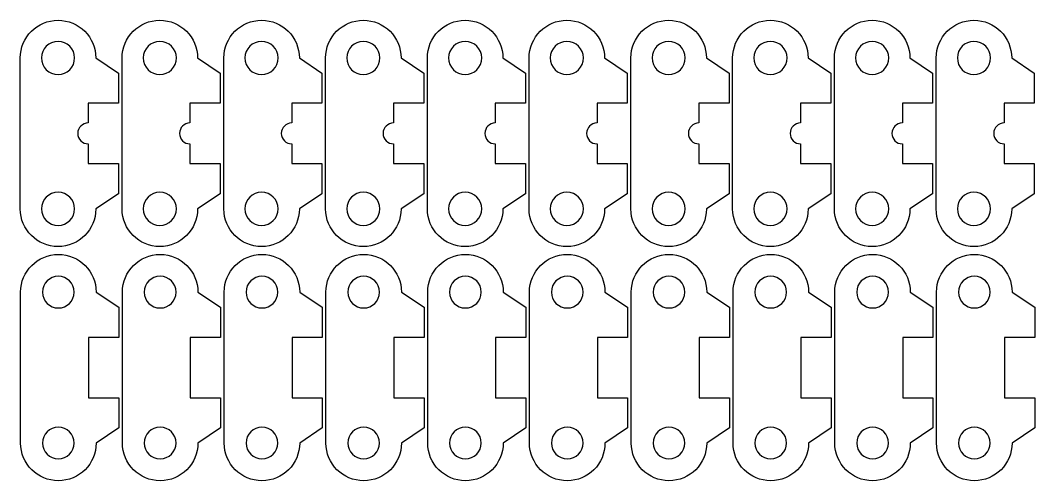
# Model space of a CAD drawing. Header units: inches. Extents: x 1117 to 1992, y -2324 to -585.
# Drawn here: x 1735.8 to 1803, y -2323.5 to -2293 of the extents above; entities that cross this region are included whole.
import ezdxf

# ---------------------------------------------------------------- set-up
doc = ezdxf.new("R2010")
doc.units = ezdxf.units.IN
doc.header["$MEASUREMENT"] = 0
doc.layers.add('Layer 1', color=7, linetype='Continuous')

msp = doc.modelspace()

# ---------------------------------------------------------------- linework, layer by layer
at = {"layer": 'Layer 1', "color": 18, "lineweight": 30, "true_color": 0x010101}
for points, knots in [([(1742.282, -2296.502), (1742.282, -2296.502), (1740.782, -2295.502), (1740.782, -2295.502), (1740.782, -2294.121), (1739.662, -2293.002), (1738.282, -2293.002), (1736.902, -2293.002), (1735.782, -2294.121), (1735.782, -2295.502), (1735.782, -2295.502), (1735.782, -2305.502), (1735.782, -2305.502), (1735.782, -2306.883), (1736.902, -2308.002), (1738.282, -2308.002), (1739.663, -2308.002), (1740.782, -2306.883), (1740.782, -2305.502), (1740.782, -2305.502), (1742.282, -2304.502), (1742.282, -2304.502), (1742.282, -2304.502), (1742.282, -2302.502), (1742.282, -2302.502), (1742.282, -2302.502), (1740.28, -2302.502), (1740.28, -2302.502), (1740.28, -2302.502), (1740.28, -2301.193), (1740.28, -2301.193), (1739.898, -2301.193), (1739.589, -2300.883), (1739.589, -2300.502), (1739.589, -2300.12), (1739.898, -2299.811), (1740.28, -2299.811), (1740.28, -2299.811), (1740.28, -2298.502), (1740.28, -2298.502), (1740.28, -2298.502), (1742.282, -2298.502), (1742.282, -2298.502), (1742.282, -2298.502), (1742.282, -2296.502), (1742.282, -2296.502)], [0, 0, 0, 0, 1, 1, 1, 2, 2, 2, 3, 3, 3, 4, 4, 4, 5, 5, 5, 6, 6, 6, 7, 7, 7, 8, 8, 8, 9, 9, 9, 10, 10, 10, 11, 11, 11, 12, 12, 12, 13, 13, 13, 14, 14, 14, 15, 15, 15, 15]), ([(1749.021, -2296.502), (1749.021, -2296.502), (1747.522, -2295.502), (1747.522, -2295.502), (1747.522, -2294.121), (1746.402, -2293.002), (1745.021, -2293.002), (1743.641, -2293.002), (1742.521, -2294.121), (1742.521, -2295.502), (1742.521, -2295.502), (1742.521, -2305.502), (1742.521, -2305.502), (1742.521, -2306.883), (1743.641, -2308.002), (1745.021, -2308.002), (1746.402, -2308.002), (1747.522, -2306.883), (1747.522, -2305.502), (1747.522, -2305.502), (1749.021, -2304.502), (1749.021, -2304.502), (1749.021, -2304.502), (1749.021, -2302.502), (1749.021, -2302.502), (1749.021, -2302.502), (1747.019, -2302.502), (1747.019, -2302.502), (1747.019, -2302.502), (1747.019, -2301.193), (1747.019, -2301.193), (1746.638, -2301.193), (1746.329, -2300.883), (1746.329, -2300.502), (1746.329, -2300.12), (1746.638, -2299.811), (1747.019, -2299.811), (1747.019, -2299.811), (1747.019, -2298.502), (1747.019, -2298.502), (1747.019, -2298.502), (1749.021, -2298.502), (1749.021, -2298.502), (1749.021, -2298.502), (1749.021, -2296.502), (1749.021, -2296.502)], [0, 0, 0, 0, 1, 1, 1, 2, 2, 2, 3, 3, 3, 4, 4, 4, 5, 5, 5, 6, 6, 6, 7, 7, 7, 8, 8, 8, 9, 9, 9, 10, 10, 10, 11, 11, 11, 12, 12, 12, 13, 13, 13, 14, 14, 14, 15, 15, 15, 15]), ([(1755.761, -2296.502), (1755.761, -2296.502), (1754.262, -2295.502), (1754.262, -2295.502), (1754.262, -2294.121), (1753.142, -2293.002), (1751.761, -2293.002), (1750.381, -2293.002), (1749.261, -2294.121), (1749.261, -2295.502), (1749.261, -2295.502), (1749.261, -2305.502), (1749.261, -2305.502), (1749.261, -2306.883), (1750.381, -2308.002), (1751.761, -2308.002), (1753.142, -2308.002), (1754.262, -2306.883), (1754.262, -2305.502), (1754.262, -2305.502), (1755.761, -2304.502), (1755.761, -2304.502), (1755.761, -2304.502), (1755.761, -2302.502), (1755.761, -2302.502), (1755.761, -2302.502), (1753.759, -2302.502), (1753.759, -2302.502), (1753.759, -2302.502), (1753.759, -2301.193), (1753.759, -2301.193), (1753.378, -2301.193), (1753.069, -2300.883), (1753.069, -2300.502), (1753.069, -2300.12), (1753.378, -2299.811), (1753.759, -2299.811), (1753.759, -2299.811), (1753.759, -2298.502), (1753.759, -2298.502), (1753.759, -2298.502), (1755.761, -2298.502), (1755.761, -2298.502), (1755.761, -2298.502), (1755.761, -2296.502), (1755.761, -2296.502)], [0, 0, 0, 0, 1, 1, 1, 2, 2, 2, 3, 3, 3, 4, 4, 4, 5, 5, 5, 6, 6, 6, 7, 7, 7, 8, 8, 8, 9, 9, 9, 10, 10, 10, 11, 11, 11, 12, 12, 12, 13, 13, 13, 14, 14, 14, 15, 15, 15, 15]), ([(1762.501, -2296.502), (1762.501, -2296.502), (1761.001, -2295.502), (1761.001, -2295.502), (1761.001, -2294.121), (1759.881, -2293.002), (1758.5, -2293.002), (1757.12, -2293.002), (1756, -2294.121), (1756, -2295.502), (1756, -2295.502), (1756, -2305.502), (1756, -2305.502), (1756, -2306.883), (1757.12, -2308.002), (1758.5, -2308.002), (1759.881, -2308.002), (1761.001, -2306.883), (1761.001, -2305.502), (1761.001, -2305.502), (1762.501, -2304.502), (1762.501, -2304.502), (1762.501, -2304.502), (1762.501, -2302.502), (1762.501, -2302.502), (1762.501, -2302.502), (1760.499, -2302.502), (1760.499, -2302.502), (1760.499, -2302.502), (1760.499, -2301.193), (1760.499, -2301.193), (1760.117, -2301.193), (1759.808, -2300.883), (1759.808, -2300.502), (1759.808, -2300.12), (1760.117, -2299.811), (1760.499, -2299.811), (1760.499, -2299.811), (1760.499, -2298.502), (1760.499, -2298.502), (1760.499, -2298.502), (1762.501, -2298.502), (1762.501, -2298.502), (1762.501, -2298.502), (1762.501, -2296.502), (1762.501, -2296.502)], [0, 0, 0, 0, 1, 1, 1, 2, 2, 2, 3, 3, 3, 4, 4, 4, 5, 5, 5, 6, 6, 6, 7, 7, 7, 8, 8, 8, 9, 9, 9, 10, 10, 10, 11, 11, 11, 12, 12, 12, 13, 13, 13, 14, 14, 14, 15, 15, 15, 15]), ([(1769.24, -2296.502), (1769.24, -2296.502), (1767.741, -2295.502), (1767.741, -2295.502), (1767.741, -2294.121), (1766.621, -2293.002), (1765.24, -2293.002), (1763.86, -2293.002), (1762.74, -2294.121), (1762.74, -2295.502), (1762.74, -2295.502), (1762.74, -2305.502), (1762.74, -2305.502), (1762.74, -2306.883), (1763.86, -2308.002), (1765.24, -2308.002), (1766.621, -2308.002), (1767.741, -2306.883), (1767.741, -2305.502), (1767.741, -2305.502), (1769.24, -2304.502), (1769.24, -2304.502), (1769.24, -2304.502), (1769.24, -2302.502), (1769.24, -2302.502), (1769.24, -2302.502), (1767.239, -2302.502), (1767.239, -2302.502), (1767.239, -2302.502), (1767.239, -2301.193), (1767.239, -2301.193), (1766.857, -2301.193), (1766.548, -2300.883), (1766.548, -2300.502), (1766.548, -2300.12), (1766.857, -2299.811), (1767.239, -2299.811), (1767.239, -2299.811), (1767.239, -2298.502), (1767.239, -2298.502), (1767.239, -2298.502), (1769.24, -2298.502), (1769.24, -2298.502), (1769.24, -2298.502), (1769.24, -2296.502), (1769.24, -2296.502)], [0, 0, 0, 0, 1, 1, 1, 2, 2, 2, 3, 3, 3, 4, 4, 4, 5, 5, 5, 6, 6, 6, 7, 7, 7, 8, 8, 8, 9, 9, 9, 10, 10, 10, 11, 11, 11, 12, 12, 12, 13, 13, 13, 14, 14, 14, 15, 15, 15, 15]), ([(1775.98, -2296.502), (1775.98, -2296.502), (1774.48, -2295.502), (1774.48, -2295.502), (1774.48, -2294.121), (1773.36, -2293.002), (1771.98, -2293.002), (1770.6, -2293.002), (1769.48, -2294.121), (1769.48, -2295.502), (1769.48, -2295.502), (1769.48, -2305.502), (1769.48, -2305.502), (1769.48, -2306.883), (1770.6, -2308.002), (1771.98, -2308.002), (1773.36, -2308.002), (1774.48, -2306.883), (1774.48, -2305.502), (1774.48, -2305.502), (1775.98, -2304.502), (1775.98, -2304.502), (1775.98, -2304.502), (1775.98, -2302.502), (1775.98, -2302.502), (1775.98, -2302.502), (1773.978, -2302.502), (1773.978, -2302.502), (1773.978, -2302.502), (1773.978, -2301.193), (1773.978, -2301.193), (1773.596, -2301.193), (1773.287, -2300.883), (1773.287, -2300.502), (1773.287, -2300.12), (1773.596, -2299.811), (1773.978, -2299.811), (1773.978, -2299.811), (1773.978, -2298.502), (1773.978, -2298.502), (1773.978, -2298.502), (1775.98, -2298.502), (1775.98, -2298.502), (1775.98, -2298.502), (1775.98, -2296.502), (1775.98, -2296.502)], [0, 0, 0, 0, 1, 1, 1, 2, 2, 2, 3, 3, 3, 4, 4, 4, 5, 5, 5, 6, 6, 6, 7, 7, 7, 8, 8, 8, 9, 9, 9, 10, 10, 10, 11, 11, 11, 12, 12, 12, 13, 13, 13, 14, 14, 14, 15, 15, 15, 15]), ([(1782.72, -2296.502), (1782.72, -2296.502), (1781.22, -2295.502), (1781.22, -2295.502), (1781.22, -2294.121), (1780.1, -2293.002), (1778.72, -2293.002), (1777.34, -2293.002), (1776.22, -2294.121), (1776.22, -2295.502), (1776.22, -2295.502), (1776.22, -2305.502), (1776.22, -2305.502), (1776.22, -2306.883), (1777.34, -2308.002), (1778.72, -2308.002), (1780.1, -2308.002), (1781.22, -2306.883), (1781.22, -2305.502), (1781.22, -2305.502), (1782.72, -2304.502), (1782.72, -2304.502), (1782.72, -2304.502), (1782.72, -2302.502), (1782.72, -2302.502), (1782.72, -2302.502), (1780.718, -2302.502), (1780.718, -2302.502), (1780.718, -2302.502), (1780.718, -2301.193), (1780.718, -2301.193), (1780.336, -2301.193), (1780.027, -2300.883), (1780.027, -2300.502), (1780.027, -2300.12), (1780.336, -2299.811), (1780.718, -2299.811), (1780.718, -2299.811), (1780.718, -2298.502), (1780.718, -2298.502), (1780.718, -2298.502), (1782.72, -2298.502), (1782.72, -2298.502), (1782.72, -2298.502), (1782.72, -2296.502), (1782.72, -2296.502)], [0, 0, 0, 0, 1, 1, 1, 2, 2, 2, 3, 3, 3, 4, 4, 4, 5, 5, 5, 6, 6, 6, 7, 7, 7, 8, 8, 8, 9, 9, 9, 10, 10, 10, 11, 11, 11, 12, 12, 12, 13, 13, 13, 14, 14, 14, 15, 15, 15, 15]), ([(1789.459, -2296.502), (1789.459, -2296.502), (1787.959, -2295.502), (1787.959, -2295.502), (1787.959, -2294.121), (1786.839, -2293.002), (1785.459, -2293.002), (1784.079, -2293.002), (1782.959, -2294.121), (1782.959, -2295.502), (1782.959, -2295.502), (1782.959, -2305.502), (1782.959, -2305.502), (1782.959, -2306.883), (1784.079, -2308.002), (1785.459, -2308.002), (1786.84, -2308.002), (1787.959, -2306.883), (1787.959, -2305.502), (1787.959, -2305.502), (1789.459, -2304.502), (1789.459, -2304.502), (1789.459, -2304.502), (1789.459, -2302.502), (1789.459, -2302.502), (1789.459, -2302.502), (1787.457, -2302.502), (1787.457, -2302.502), (1787.457, -2302.502), (1787.457, -2301.193), (1787.457, -2301.193), (1787.075, -2301.193), (1786.766, -2300.883), (1786.766, -2300.502), (1786.766, -2300.12), (1787.075, -2299.811), (1787.457, -2299.811), (1787.457, -2299.811), (1787.457, -2298.502), (1787.457, -2298.502), (1787.457, -2298.502), (1789.459, -2298.502), (1789.459, -2298.502), (1789.459, -2298.502), (1789.459, -2296.502), (1789.459, -2296.502)], [0, 0, 0, 0, 1, 1, 1, 2, 2, 2, 3, 3, 3, 4, 4, 4, 5, 5, 5, 6, 6, 6, 7, 7, 7, 8, 8, 8, 9, 9, 9, 10, 10, 10, 11, 11, 11, 12, 12, 12, 13, 13, 13, 14, 14, 14, 15, 15, 15, 15]), ([(1796.199, -2296.502), (1796.199, -2296.502), (1794.699, -2295.502), (1794.699, -2295.502), (1794.699, -2294.121), (1793.579, -2293.002), (1792.199, -2293.002), (1790.819, -2293.002), (1789.699, -2294.121), (1789.699, -2295.502), (1789.699, -2295.502), (1789.699, -2305.502), (1789.699, -2305.502), (1789.699, -2306.883), (1790.819, -2308.002), (1792.199, -2308.002), (1793.58, -2308.002), (1794.699, -2306.883), (1794.699, -2305.502), (1794.699, -2305.502), (1796.199, -2304.502), (1796.199, -2304.502), (1796.199, -2304.502), (1796.199, -2302.502), (1796.199, -2302.502), (1796.199, -2302.502), (1794.197, -2302.502), (1794.197, -2302.502), (1794.197, -2302.502), (1794.197, -2301.193), (1794.197, -2301.193), (1793.815, -2301.193), (1793.506, -2300.883), (1793.506, -2300.502), (1793.506, -2300.12), (1793.815, -2299.811), (1794.197, -2299.811), (1794.197, -2299.811), (1794.197, -2298.502), (1794.197, -2298.502), (1794.197, -2298.502), (1796.199, -2298.502), (1796.199, -2298.502), (1796.199, -2298.502), (1796.199, -2296.502), (1796.199, -2296.502)], [0, 0, 0, 0, 1, 1, 1, 2, 2, 2, 3, 3, 3, 4, 4, 4, 5, 5, 5, 6, 6, 6, 7, 7, 7, 8, 8, 8, 9, 9, 9, 10, 10, 10, 11, 11, 11, 12, 12, 12, 13, 13, 13, 14, 14, 14, 15, 15, 15, 15]), ([(1802.938, -2296.502), (1802.938, -2296.502), (1801.439, -2295.502), (1801.439, -2295.502), (1801.439, -2294.121), (1800.319, -2293.002), (1798.938, -2293.002), (1797.558, -2293.002), (1796.438, -2294.121), (1796.438, -2295.502), (1796.438, -2295.502), (1796.438, -2305.502), (1796.438, -2305.502), (1796.438, -2306.883), (1797.558, -2308.002), (1798.938, -2308.002), (1800.319, -2308.002), (1801.439, -2306.883), (1801.439, -2305.502), (1801.439, -2305.502), (1802.938, -2304.502), (1802.938, -2304.502), (1802.938, -2304.502), (1802.938, -2302.502), (1802.938, -2302.502), (1802.938, -2302.502), (1800.936, -2302.502), (1800.936, -2302.502), (1800.936, -2302.502), (1800.936, -2301.193), (1800.936, -2301.193), (1800.555, -2301.193), (1800.246, -2300.883), (1800.246, -2300.502), (1800.246, -2300.12), (1800.555, -2299.811), (1800.936, -2299.811), (1800.936, -2299.811), (1800.936, -2298.502), (1800.936, -2298.502), (1800.936, -2298.502), (1802.938, -2298.502), (1802.938, -2298.502), (1802.938, -2298.502), (1802.938, -2296.502), (1802.938, -2296.502)], [0, 0, 0, 0, 1, 1, 1, 2, 2, 2, 3, 3, 3, 4, 4, 4, 5, 5, 5, 6, 6, 6, 7, 7, 7, 8, 8, 8, 9, 9, 9, 10, 10, 10, 11, 11, 11, 12, 12, 12, 13, 13, 13, 14, 14, 14, 15, 15, 15, 15]), ([(1738.282, -2296.602), (1737.674, -2296.602), (1737.182, -2296.109), (1737.182, -2295.502), (1737.182, -2294.894), (1737.675, -2294.402), (1738.282, -2294.402), (1738.89, -2294.402), (1739.382, -2294.894), (1739.382, -2295.502), (1739.382, -2296.11), (1738.89, -2296.602), (1738.282, -2296.602)], [0, 0, 0, 0, 1, 1, 1, 2, 2, 2, 3, 3, 3, 4, 4, 4, 4]), ([(1745.021, -2296.602), (1744.414, -2296.602), (1743.922, -2296.109), (1743.922, -2295.502), (1743.922, -2294.894), (1744.414, -2294.402), (1745.021, -2294.402), (1745.63, -2294.402), (1746.122, -2294.894), (1746.122, -2295.502), (1746.122, -2296.11), (1745.629, -2296.602), (1745.021, -2296.602)], [0, 0, 0, 0, 1, 1, 1, 2, 2, 2, 3, 3, 3, 4, 4, 4, 4]), ([(1751.761, -2296.602), (1751.153, -2296.602), (1750.661, -2296.109), (1750.661, -2295.502), (1750.661, -2294.894), (1751.154, -2294.402), (1751.761, -2294.402), (1752.369, -2294.402), (1752.861, -2294.894), (1752.861, -2295.502), (1752.861, -2296.11), (1752.369, -2296.602), (1751.761, -2296.602)], [0, 0, 0, 0, 1, 1, 1, 2, 2, 2, 3, 3, 3, 4, 4, 4, 4]), ([(1758.501, -2296.602), (1757.893, -2296.602), (1757.401, -2296.109), (1757.401, -2295.502), (1757.401, -2294.894), (1757.894, -2294.402), (1758.501, -2294.402), (1759.109, -2294.402), (1759.601, -2294.894), (1759.601, -2295.502), (1759.601, -2296.11), (1759.108, -2296.602), (1758.501, -2296.602)], [0, 0, 0, 0, 1, 1, 1, 2, 2, 2, 3, 3, 3, 4, 4, 4, 4]), ([(1765.24, -2296.602), (1764.633, -2296.602), (1764.141, -2296.109), (1764.141, -2295.502), (1764.141, -2294.894), (1764.633, -2294.402), (1765.24, -2294.402), (1765.848, -2294.402), (1766.341, -2294.894), (1766.341, -2295.502), (1766.341, -2296.11), (1765.848, -2296.602), (1765.24, -2296.602)], [0, 0, 0, 0, 1, 1, 1, 2, 2, 2, 3, 3, 3, 4, 4, 4, 4]), ([(1771.98, -2296.602), (1771.373, -2296.602), (1770.881, -2296.109), (1770.881, -2295.502), (1770.881, -2294.894), (1771.373, -2294.402), (1771.98, -2294.402), (1772.588, -2294.402), (1773.08, -2294.894), (1773.08, -2295.502), (1773.08, -2296.11), (1772.588, -2296.602), (1771.98, -2296.602)], [0, 0, 0, 0, 1, 1, 1, 2, 2, 2, 3, 3, 3, 4, 4, 4, 4]), ([(1778.72, -2296.602), (1778.112, -2296.602), (1777.62, -2296.109), (1777.62, -2295.502), (1777.62, -2294.894), (1778.113, -2294.402), (1778.72, -2294.402), (1779.327, -2294.402), (1779.82, -2294.894), (1779.82, -2295.502), (1779.82, -2296.11), (1779.327, -2296.602), (1778.72, -2296.602)], [0, 0, 0, 0, 1, 1, 1, 2, 2, 2, 3, 3, 3, 4, 4, 4, 4]), ([(1785.459, -2296.602), (1784.852, -2296.602), (1784.359, -2296.109), (1784.359, -2295.502), (1784.359, -2294.894), (1784.852, -2294.402), (1785.459, -2294.402), (1786.067, -2294.402), (1786.559, -2294.894), (1786.559, -2295.502), (1786.56, -2296.11), (1786.067, -2296.602), (1785.459, -2296.602)], [0, 0, 0, 0, 1, 1, 1, 2, 2, 2, 3, 3, 3, 4, 4, 4, 4]), ([(1792.199, -2296.602), (1791.591, -2296.602), (1791.099, -2296.109), (1791.099, -2295.502), (1791.099, -2294.894), (1791.592, -2294.402), (1792.199, -2294.402), (1792.807, -2294.402), (1793.299, -2294.894), (1793.299, -2295.502), (1793.299, -2296.11), (1792.807, -2296.602), (1792.199, -2296.602)], [0, 0, 0, 0, 1, 1, 1, 2, 2, 2, 3, 3, 3, 4, 4, 4, 4]), ([(1798.938, -2296.602), (1798.331, -2296.602), (1797.839, -2296.109), (1797.839, -2295.502), (1797.839, -2294.894), (1798.331, -2294.402), (1798.938, -2294.402), (1799.546, -2294.402), (1800.039, -2294.894), (1800.039, -2295.502), (1800.039, -2296.11), (1799.546, -2296.602), (1798.938, -2296.602)], [0, 0, 0, 0, 1, 1, 1, 2, 2, 2, 3, 3, 3, 4, 4, 4, 4]), ([(1738.282, -2306.602), (1737.674, -2306.602), (1737.182, -2306.109), (1737.182, -2305.502), (1737.182, -2304.894), (1737.675, -2304.401), (1738.282, -2304.401), (1738.89, -2304.401), (1739.382, -2304.894), (1739.382, -2305.502), (1739.382, -2306.109), (1738.89, -2306.602), (1738.282, -2306.602)], [0, 0, 0, 0, 1, 1, 1, 2, 2, 2, 3, 3, 3, 4, 4, 4, 4]), ([(1745.021, -2306.602), (1744.414, -2306.602), (1743.922, -2306.109), (1743.922, -2305.502), (1743.922, -2304.894), (1744.414, -2304.401), (1745.021, -2304.401), (1745.63, -2304.401), (1746.122, -2304.894), (1746.122, -2305.502), (1746.122, -2306.109), (1745.629, -2306.602), (1745.021, -2306.602)], [0, 0, 0, 0, 1, 1, 1, 2, 2, 2, 3, 3, 3, 4, 4, 4, 4]), ([(1751.761, -2306.602), (1751.153, -2306.602), (1750.661, -2306.109), (1750.661, -2305.502), (1750.661, -2304.894), (1751.154, -2304.401), (1751.761, -2304.401), (1752.369, -2304.401), (1752.861, -2304.894), (1752.861, -2305.502), (1752.861, -2306.109), (1752.369, -2306.602), (1751.761, -2306.602)], [0, 0, 0, 0, 1, 1, 1, 2, 2, 2, 3, 3, 3, 4, 4, 4, 4]), ([(1758.501, -2306.602), (1757.893, -2306.602), (1757.401, -2306.109), (1757.401, -2305.502), (1757.401, -2304.894), (1757.894, -2304.401), (1758.501, -2304.401), (1759.109, -2304.401), (1759.601, -2304.894), (1759.601, -2305.502), (1759.601, -2306.109), (1759.108, -2306.602), (1758.501, -2306.602)], [0, 0, 0, 0, 1, 1, 1, 2, 2, 2, 3, 3, 3, 4, 4, 4, 4]), ([(1765.24, -2306.602), (1764.633, -2306.602), (1764.141, -2306.109), (1764.141, -2305.502), (1764.141, -2304.894), (1764.633, -2304.401), (1765.24, -2304.401), (1765.848, -2304.401), (1766.341, -2304.894), (1766.341, -2305.502), (1766.341, -2306.109), (1765.848, -2306.602), (1765.24, -2306.602)], [0, 0, 0, 0, 1, 1, 1, 2, 2, 2, 3, 3, 3, 4, 4, 4, 4]), ([(1771.98, -2306.602), (1771.373, -2306.602), (1770.881, -2306.109), (1770.881, -2305.502), (1770.881, -2304.894), (1771.373, -2304.401), (1771.98, -2304.401), (1772.588, -2304.401), (1773.08, -2304.894), (1773.08, -2305.502), (1773.08, -2306.109), (1772.588, -2306.602), (1771.98, -2306.602)], [0, 0, 0, 0, 1, 1, 1, 2, 2, 2, 3, 3, 3, 4, 4, 4, 4]), ([(1778.72, -2306.602), (1778.112, -2306.602), (1777.62, -2306.109), (1777.62, -2305.502), (1777.62, -2304.894), (1778.113, -2304.401), (1778.72, -2304.401), (1779.327, -2304.401), (1779.82, -2304.894), (1779.82, -2305.502), (1779.82, -2306.109), (1779.327, -2306.602), (1778.72, -2306.602)], [0, 0, 0, 0, 1, 1, 1, 2, 2, 2, 3, 3, 3, 4, 4, 4, 4]), ([(1785.459, -2306.602), (1784.852, -2306.602), (1784.359, -2306.109), (1784.359, -2305.502), (1784.359, -2304.894), (1784.852, -2304.401), (1785.459, -2304.401), (1786.067, -2304.401), (1786.559, -2304.894), (1786.559, -2305.502), (1786.56, -2306.109), (1786.067, -2306.602), (1785.459, -2306.602)], [0, 0, 0, 0, 1, 1, 1, 2, 2, 2, 3, 3, 3, 4, 4, 4, 4]), ([(1792.199, -2306.602), (1791.591, -2306.602), (1791.099, -2306.109), (1791.099, -2305.502), (1791.099, -2304.894), (1791.592, -2304.401), (1792.199, -2304.401), (1792.807, -2304.401), (1793.299, -2304.894), (1793.299, -2305.502), (1793.299, -2306.109), (1792.807, -2306.602), (1792.199, -2306.602)], [0, 0, 0, 0, 1, 1, 1, 2, 2, 2, 3, 3, 3, 4, 4, 4, 4]), ([(1798.938, -2306.602), (1798.331, -2306.602), (1797.839, -2306.109), (1797.839, -2305.502), (1797.839, -2304.894), (1798.331, -2304.401), (1798.938, -2304.401), (1799.546, -2304.401), (1800.039, -2304.894), (1800.039, -2305.502), (1800.039, -2306.109), (1799.546, -2306.602), (1798.938, -2306.602)], [0, 0, 0, 0, 1, 1, 1, 2, 2, 2, 3, 3, 3, 4, 4, 4, 4]), ([(1738.303, -2323.524), (1739.684, -2323.524), (1740.804, -2322.405), (1740.804, -2321.024), (1740.804, -2321.024), (1742.303, -2320.024), (1742.303, -2320.024), (1742.303, -2320.024), (1742.303, -2318.024), (1742.303, -2318.024), (1742.303, -2318.024), (1740.302, -2318.024), (1740.302, -2318.024), (1740.302, -2318.024), (1740.302, -2314.024), (1740.302, -2314.024), (1740.302, -2314.024), (1742.303, -2314.024), (1742.303, -2314.024), (1742.303, -2314.024), (1742.303, -2312.024), (1742.303, -2312.024), (1742.303, -2312.024), (1740.804, -2311.024), (1740.804, -2311.024), (1740.804, -2309.644), (1739.684, -2308.524), (1738.303, -2308.524), (1736.923, -2308.524), (1735.803, -2309.644), (1735.803, -2311.024), (1735.803, -2311.024), (1735.803, -2321.024), (1735.803, -2321.024), (1735.803, -2322.405), (1736.923, -2323.524), (1738.303, -2323.524)], [0, 0, 0, 0, 1, 1, 1, 2, 2, 2, 3, 3, 3, 4, 4, 4, 5, 5, 5, 6, 6, 6, 7, 7, 7, 8, 8, 8, 9, 9, 9, 10, 10, 10, 11, 11, 11, 12, 12, 12, 12]), ([(1745.044, -2323.524), (1746.424, -2323.524), (1747.544, -2322.405), (1747.544, -2321.024), (1747.544, -2321.024), (1749.044, -2320.024), (1749.044, -2320.024), (1749.044, -2320.024), (1749.044, -2318.024), (1749.044, -2318.024), (1749.044, -2318.024), (1747.042, -2318.024), (1747.042, -2318.024), (1747.042, -2318.024), (1747.042, -2314.024), (1747.042, -2314.024), (1747.042, -2314.024), (1749.044, -2314.024), (1749.044, -2314.024), (1749.044, -2314.024), (1749.044, -2312.024), (1749.044, -2312.024), (1749.044, -2312.024), (1747.544, -2311.024), (1747.544, -2311.024), (1747.544, -2309.644), (1746.424, -2308.524), (1745.044, -2308.524), (1743.663, -2308.524), (1742.543, -2309.644), (1742.543, -2311.024), (1742.543, -2311.024), (1742.543, -2321.024), (1742.543, -2321.024), (1742.543, -2322.405), (1743.663, -2323.524), (1745.044, -2323.524)], [0, 0, 0, 0, 1, 1, 1, 2, 2, 2, 3, 3, 3, 4, 4, 4, 5, 5, 5, 6, 6, 6, 7, 7, 7, 8, 8, 8, 9, 9, 9, 10, 10, 10, 11, 11, 11, 12, 12, 12, 12]), ([(1751.783, -2323.524), (1753.164, -2323.524), (1754.284, -2322.405), (1754.284, -2321.024), (1754.284, -2321.024), (1755.783, -2320.024), (1755.783, -2320.024), (1755.783, -2320.024), (1755.783, -2318.024), (1755.783, -2318.024), (1755.783, -2318.024), (1753.782, -2318.024), (1753.782, -2318.024), (1753.782, -2318.024), (1753.782, -2314.024), (1753.782, -2314.024), (1753.782, -2314.024), (1755.783, -2314.024), (1755.783, -2314.024), (1755.783, -2314.024), (1755.783, -2312.024), (1755.783, -2312.024), (1755.783, -2312.024), (1754.284, -2311.024), (1754.284, -2311.024), (1754.284, -2309.644), (1753.164, -2308.524), (1751.783, -2308.524), (1750.403, -2308.524), (1749.283, -2309.644), (1749.283, -2311.024), (1749.283, -2311.024), (1749.283, -2321.024), (1749.283, -2321.024), (1749.283, -2322.405), (1750.402, -2323.524), (1751.783, -2323.524)], [0, 0, 0, 0, 1, 1, 1, 2, 2, 2, 3, 3, 3, 4, 4, 4, 5, 5, 5, 6, 6, 6, 7, 7, 7, 8, 8, 8, 9, 9, 9, 10, 10, 10, 11, 11, 11, 12, 12, 12, 12]), ([(1758.523, -2323.524), (1759.904, -2323.524), (1761.024, -2322.405), (1761.024, -2321.024), (1761.024, -2321.024), (1762.523, -2320.024), (1762.523, -2320.024), (1762.523, -2320.024), (1762.523, -2318.024), (1762.523, -2318.024), (1762.523, -2318.024), (1760.522, -2318.024), (1760.522, -2318.024), (1760.522, -2318.024), (1760.522, -2314.024), (1760.522, -2314.024), (1760.522, -2314.024), (1762.523, -2314.024), (1762.523, -2314.024), (1762.523, -2314.024), (1762.523, -2312.024), (1762.523, -2312.024), (1762.523, -2312.024), (1761.024, -2311.024), (1761.024, -2311.024), (1761.024, -2309.644), (1759.904, -2308.524), (1758.523, -2308.524), (1757.143, -2308.524), (1756.023, -2309.644), (1756.023, -2311.024), (1756.023, -2311.024), (1756.023, -2321.024), (1756.023, -2321.024), (1756.023, -2322.405), (1757.143, -2323.524), (1758.523, -2323.524)], [0, 0, 0, 0, 1, 1, 1, 2, 2, 2, 3, 3, 3, 4, 4, 4, 5, 5, 5, 6, 6, 6, 7, 7, 7, 8, 8, 8, 9, 9, 9, 10, 10, 10, 11, 11, 11, 12, 12, 12, 12]), ([(1765.263, -2323.524), (1766.644, -2323.524), (1767.763, -2322.405), (1767.763, -2321.024), (1767.763, -2321.024), (1769.263, -2320.024), (1769.263, -2320.024), (1769.263, -2320.024), (1769.263, -2318.024), (1769.263, -2318.024), (1769.263, -2318.024), (1767.261, -2318.024), (1767.261, -2318.024), (1767.261, -2318.024), (1767.261, -2314.024), (1767.261, -2314.024), (1767.261, -2314.024), (1769.263, -2314.024), (1769.263, -2314.024), (1769.263, -2314.024), (1769.263, -2312.024), (1769.263, -2312.024), (1769.263, -2312.024), (1767.763, -2311.024), (1767.763, -2311.024), (1767.763, -2309.644), (1766.644, -2308.524), (1765.263, -2308.524), (1763.882, -2308.524), (1762.763, -2309.644), (1762.763, -2311.024), (1762.763, -2311.024), (1762.763, -2321.024), (1762.763, -2321.024), (1762.763, -2322.405), (1763.882, -2323.524), (1765.263, -2323.524)], [0, 0, 0, 0, 1, 1, 1, 2, 2, 2, 3, 3, 3, 4, 4, 4, 5, 5, 5, 6, 6, 6, 7, 7, 7, 8, 8, 8, 9, 9, 9, 10, 10, 10, 11, 11, 11, 12, 12, 12, 12]), ([(1772.003, -2323.524), (1773.384, -2323.524), (1774.504, -2322.405), (1774.504, -2321.024), (1774.504, -2321.024), (1776.003, -2320.024), (1776.003, -2320.024), (1776.003, -2320.024), (1776.003, -2318.024), (1776.003, -2318.024), (1776.003, -2318.024), (1774.002, -2318.024), (1774.002, -2318.024), (1774.002, -2318.024), (1774.002, -2314.024), (1774.002, -2314.024), (1774.002, -2314.024), (1776.003, -2314.024), (1776.003, -2314.024), (1776.003, -2314.024), (1776.003, -2312.024), (1776.003, -2312.024), (1776.003, -2312.024), (1774.504, -2311.024), (1774.504, -2311.024), (1774.504, -2309.644), (1773.384, -2308.524), (1772.003, -2308.524), (1770.623, -2308.524), (1769.503, -2309.644), (1769.503, -2311.024), (1769.503, -2311.024), (1769.503, -2321.024), (1769.503, -2321.024), (1769.503, -2322.405), (1770.623, -2323.524), (1772.003, -2323.524)], [0, 0, 0, 0, 1, 1, 1, 2, 2, 2, 3, 3, 3, 4, 4, 4, 5, 5, 5, 6, 6, 6, 7, 7, 7, 8, 8, 8, 9, 9, 9, 10, 10, 10, 11, 11, 11, 12, 12, 12, 12]), ([(1778.743, -2323.524), (1780.124, -2323.524), (1781.244, -2322.405), (1781.244, -2321.024), (1781.244, -2321.024), (1782.744, -2320.024), (1782.744, -2320.024), (1782.744, -2320.024), (1782.744, -2318.024), (1782.744, -2318.024), (1782.744, -2318.024), (1780.741, -2318.024), (1780.741, -2318.024), (1780.741, -2318.024), (1780.741, -2314.024), (1780.741, -2314.024), (1780.741, -2314.024), (1782.744, -2314.024), (1782.744, -2314.024), (1782.744, -2314.024), (1782.744, -2312.024), (1782.744, -2312.024), (1782.744, -2312.024), (1781.244, -2311.024), (1781.244, -2311.024), (1781.244, -2309.644), (1780.124, -2308.524), (1778.743, -2308.524), (1777.363, -2308.524), (1776.243, -2309.644), (1776.243, -2311.024), (1776.243, -2311.024), (1776.243, -2321.024), (1776.243, -2321.024), (1776.243, -2322.405), (1777.363, -2323.524), (1778.743, -2323.524)], [0, 0, 0, 0, 1, 1, 1, 2, 2, 2, 3, 3, 3, 4, 4, 4, 5, 5, 5, 6, 6, 6, 7, 7, 7, 8, 8, 8, 9, 9, 9, 10, 10, 10, 11, 11, 11, 12, 12, 12, 12]), ([(1785.483, -2323.524), (1786.864, -2323.524), (1787.984, -2322.405), (1787.984, -2321.024), (1787.984, -2321.024), (1789.483, -2320.024), (1789.483, -2320.024), (1789.483, -2320.024), (1789.483, -2318.024), (1789.483, -2318.024), (1789.483, -2318.024), (1787.482, -2318.024), (1787.482, -2318.024), (1787.482, -2318.024), (1787.482, -2314.024), (1787.482, -2314.024), (1787.482, -2314.024), (1789.483, -2314.024), (1789.483, -2314.024), (1789.483, -2314.024), (1789.483, -2312.024), (1789.483, -2312.024), (1789.483, -2312.024), (1787.984, -2311.024), (1787.984, -2311.024), (1787.984, -2309.644), (1786.864, -2308.524), (1785.483, -2308.524), (1784.103, -2308.524), (1782.983, -2309.644), (1782.983, -2311.024), (1782.983, -2311.024), (1782.983, -2321.024), (1782.983, -2321.024), (1782.983, -2322.405), (1784.103, -2323.524), (1785.483, -2323.524)], [0, 0, 0, 0, 1, 1, 1, 2, 2, 2, 3, 3, 3, 4, 4, 4, 5, 5, 5, 6, 6, 6, 7, 7, 7, 8, 8, 8, 9, 9, 9, 10, 10, 10, 11, 11, 11, 12, 12, 12, 12]), ([(1792.223, -2323.524), (1793.604, -2323.524), (1794.724, -2322.405), (1794.724, -2321.024), (1794.724, -2321.024), (1796.224, -2320.024), (1796.224, -2320.024), (1796.224, -2320.024), (1796.224, -2318.024), (1796.224, -2318.024), (1796.224, -2318.024), (1794.221, -2318.024), (1794.221, -2318.024), (1794.221, -2318.024), (1794.221, -2314.024), (1794.221, -2314.024), (1794.221, -2314.024), (1796.224, -2314.024), (1796.224, -2314.024), (1796.224, -2314.024), (1796.224, -2312.024), (1796.224, -2312.024), (1796.224, -2312.024), (1794.724, -2311.024), (1794.724, -2311.024), (1794.724, -2309.644), (1793.604, -2308.524), (1792.223, -2308.524), (1790.843, -2308.524), (1789.723, -2309.644), (1789.723, -2311.024), (1789.723, -2311.024), (1789.723, -2321.024), (1789.723, -2321.024), (1789.723, -2322.405), (1790.842, -2323.524), (1792.223, -2323.524)], [0, 0, 0, 0, 1, 1, 1, 2, 2, 2, 3, 3, 3, 4, 4, 4, 5, 5, 5, 6, 6, 6, 7, 7, 7, 8, 8, 8, 9, 9, 9, 10, 10, 10, 11, 11, 11, 12, 12, 12, 12]), ([(1798.963, -2323.524), (1800.344, -2323.524), (1801.464, -2322.405), (1801.464, -2321.024), (1801.464, -2321.024), (1802.963, -2320.024), (1802.963, -2320.024), (1802.963, -2320.024), (1802.963, -2318.024), (1802.963, -2318.024), (1802.963, -2318.024), (1800.962, -2318.024), (1800.962, -2318.024), (1800.962, -2318.024), (1800.962, -2314.024), (1800.962, -2314.024), (1800.962, -2314.024), (1802.963, -2314.024), (1802.963, -2314.024), (1802.963, -2314.024), (1802.963, -2312.024), (1802.963, -2312.024), (1802.963, -2312.024), (1801.464, -2311.024), (1801.464, -2311.024), (1801.464, -2309.644), (1800.344, -2308.524), (1798.963, -2308.524), (1797.583, -2308.524), (1796.463, -2309.644), (1796.463, -2311.024), (1796.463, -2311.024), (1796.463, -2321.024), (1796.463, -2321.024), (1796.463, -2322.405), (1797.583, -2323.524), (1798.963, -2323.524)], [0, 0, 0, 0, 1, 1, 1, 2, 2, 2, 3, 3, 3, 4, 4, 4, 5, 5, 5, 6, 6, 6, 7, 7, 7, 8, 8, 8, 9, 9, 9, 10, 10, 10, 11, 11, 11, 12, 12, 12, 12]), ([(1738.303, -2312.074), (1737.723, -2312.074), (1737.253, -2311.604), (1737.253, -2311.024), (1737.253, -2310.444), (1737.723, -2309.973), (1738.303, -2309.973), (1738.884, -2309.973), (1739.354, -2310.444), (1739.354, -2311.024), (1739.354, -2311.604), (1738.884, -2312.074), (1738.303, -2312.074)], [0, 0, 0, 0, 1, 1, 1, 2, 2, 2, 3, 3, 3, 4, 4, 4, 4]), ([(1745.044, -2312.074), (1744.463, -2312.074), (1743.993, -2311.604), (1743.993, -2311.024), (1743.993, -2310.444), (1744.463, -2309.973), (1745.044, -2309.973), (1745.624, -2309.973), (1746.094, -2310.444), (1746.094, -2311.024), (1746.093, -2311.604), (1745.623, -2312.074), (1745.044, -2312.074)], [0, 0, 0, 0, 1, 1, 1, 2, 2, 2, 3, 3, 3, 4, 4, 4, 4]), ([(1751.783, -2312.074), (1751.203, -2312.074), (1750.733, -2311.604), (1750.733, -2311.024), (1750.733, -2310.444), (1751.203, -2309.973), (1751.783, -2309.973), (1752.364, -2309.973), (1752.834, -2310.444), (1752.834, -2311.024), (1752.834, -2311.604), (1752.364, -2312.074), (1751.783, -2312.074)], [0, 0, 0, 0, 1, 1, 1, 2, 2, 2, 3, 3, 3, 4, 4, 4, 4]), ([(1758.523, -2312.074), (1757.942, -2312.074), (1757.472, -2311.604), (1757.472, -2311.024), (1757.472, -2310.444), (1757.942, -2309.973), (1758.523, -2309.973), (1759.103, -2309.973), (1759.573, -2310.444), (1759.573, -2311.024), (1759.573, -2311.604), (1759.103, -2312.074), (1758.523, -2312.074)], [0, 0, 0, 0, 1, 1, 1, 2, 2, 2, 3, 3, 3, 4, 4, 4, 4]), ([(1765.263, -2312.074), (1764.683, -2312.074), (1764.213, -2311.604), (1764.213, -2311.024), (1764.213, -2310.444), (1764.683, -2309.973), (1765.263, -2309.973), (1765.844, -2309.973), (1766.314, -2310.444), (1766.314, -2311.024), (1766.314, -2311.604), (1765.843, -2312.074), (1765.263, -2312.074)], [0, 0, 0, 0, 1, 1, 1, 2, 2, 2, 3, 3, 3, 4, 4, 4, 4]), ([(1772.003, -2312.074), (1771.422, -2312.074), (1770.952, -2311.604), (1770.952, -2311.024), (1770.952, -2310.444), (1771.422, -2309.973), (1772.003, -2309.973), (1772.583, -2309.973), (1773.053, -2310.444), (1773.053, -2311.024), (1773.053, -2311.604), (1772.583, -2312.074), (1772.003, -2312.074)], [0, 0, 0, 0, 1, 1, 1, 2, 2, 2, 3, 3, 3, 4, 4, 4, 4]), ([(1778.743, -2312.074), (1778.163, -2312.074), (1777.693, -2311.604), (1777.693, -2311.024), (1777.693, -2310.444), (1778.163, -2309.973), (1778.743, -2309.973), (1779.324, -2309.973), (1779.794, -2310.444), (1779.794, -2311.024), (1779.794, -2311.604), (1779.323, -2312.074), (1778.743, -2312.074)], [0, 0, 0, 0, 1, 1, 1, 2, 2, 2, 3, 3, 3, 4, 4, 4, 4]), ([(1785.483, -2312.074), (1784.902, -2312.074), (1784.432, -2311.604), (1784.432, -2311.024), (1784.432, -2310.444), (1784.902, -2309.973), (1785.483, -2309.973), (1786.063, -2309.973), (1786.533, -2310.444), (1786.533, -2311.024), (1786.533, -2311.604), (1786.063, -2312.074), (1785.483, -2312.074)], [0, 0, 0, 0, 1, 1, 1, 2, 2, 2, 3, 3, 3, 4, 4, 4, 4]), ([(1792.223, -2312.074), (1791.643, -2312.074), (1791.173, -2311.604), (1791.173, -2311.024), (1791.173, -2310.444), (1791.643, -2309.973), (1792.223, -2309.973), (1792.804, -2309.973), (1793.274, -2310.444), (1793.274, -2311.024), (1793.273, -2311.604), (1792.803, -2312.074), (1792.223, -2312.074)], [0, 0, 0, 0, 1, 1, 1, 2, 2, 2, 3, 3, 3, 4, 4, 4, 4]), ([(1798.963, -2312.074), (1798.383, -2312.074), (1797.913, -2311.604), (1797.913, -2311.024), (1797.913, -2310.444), (1798.383, -2309.973), (1798.963, -2309.973), (1799.543, -2309.973), (1800.013, -2310.444), (1800.013, -2311.024), (1800.013, -2311.604), (1799.543, -2312.074), (1798.963, -2312.074)], [0, 0, 0, 0, 1, 1, 1, 2, 2, 2, 3, 3, 3, 4, 4, 4, 4]), ([(1738.303, -2322.074), (1737.723, -2322.074), (1737.253, -2321.603), (1737.253, -2321.024), (1737.253, -2320.443), (1737.723, -2319.972), (1738.303, -2319.972), (1738.884, -2319.972), (1739.354, -2320.443), (1739.354, -2321.024), (1739.354, -2321.603), (1738.884, -2322.074), (1738.303, -2322.074)], [0, 0, 0, 0, 1, 1, 1, 2, 2, 2, 3, 3, 3, 4, 4, 4, 4]), ([(1745.044, -2322.074), (1744.463, -2322.074), (1743.993, -2321.603), (1743.993, -2321.024), (1743.993, -2320.443), (1744.463, -2319.972), (1745.044, -2319.972), (1745.624, -2319.972), (1746.094, -2320.443), (1746.094, -2321.024), (1746.094, -2321.603), (1745.623, -2322.074), (1745.044, -2322.074)], [0, 0, 0, 0, 1, 1, 1, 2, 2, 2, 3, 3, 3, 4, 4, 4, 4]), ([(1751.783, -2322.074), (1751.203, -2322.074), (1750.733, -2321.603), (1750.733, -2321.024), (1750.733, -2320.443), (1751.203, -2319.972), (1751.783, -2319.972), (1752.364, -2319.972), (1752.834, -2320.443), (1752.834, -2321.024), (1752.834, -2321.603), (1752.364, -2322.074), (1751.783, -2322.074)], [0, 0, 0, 0, 1, 1, 1, 2, 2, 2, 3, 3, 3, 4, 4, 4, 4]), ([(1758.523, -2322.074), (1757.942, -2322.074), (1757.472, -2321.603), (1757.472, -2321.024), (1757.472, -2320.443), (1757.942, -2319.972), (1758.523, -2319.972), (1759.103, -2319.972), (1759.573, -2320.443), (1759.573, -2321.024), (1759.573, -2321.603), (1759.103, -2322.074), (1758.523, -2322.074)], [0, 0, 0, 0, 1, 1, 1, 2, 2, 2, 3, 3, 3, 4, 4, 4, 4]), ([(1765.263, -2322.074), (1764.683, -2322.074), (1764.213, -2321.603), (1764.213, -2321.024), (1764.213, -2320.443), (1764.683, -2319.972), (1765.263, -2319.972), (1765.844, -2319.972), (1766.314, -2320.443), (1766.314, -2321.024), (1766.314, -2321.603), (1765.843, -2322.074), (1765.263, -2322.074)], [0, 0, 0, 0, 1, 1, 1, 2, 2, 2, 3, 3, 3, 4, 4, 4, 4]), ([(1772.003, -2322.074), (1771.422, -2322.074), (1770.952, -2321.603), (1770.952, -2321.024), (1770.952, -2320.443), (1771.422, -2319.972), (1772.003, -2319.972), (1772.583, -2319.972), (1773.053, -2320.443), (1773.053, -2321.024), (1773.053, -2321.603), (1772.583, -2322.074), (1772.003, -2322.074)], [0, 0, 0, 0, 1, 1, 1, 2, 2, 2, 3, 3, 3, 4, 4, 4, 4]), ([(1778.743, -2322.074), (1778.163, -2322.074), (1777.693, -2321.603), (1777.693, -2321.024), (1777.693, -2320.443), (1778.163, -2319.972), (1778.743, -2319.972), (1779.324, -2319.972), (1779.794, -2320.443), (1779.794, -2321.024), (1779.794, -2321.603), (1779.323, -2322.074), (1778.743, -2322.074)], [0, 0, 0, 0, 1, 1, 1, 2, 2, 2, 3, 3, 3, 4, 4, 4, 4]), ([(1785.483, -2322.074), (1784.902, -2322.074), (1784.432, -2321.603), (1784.432, -2321.024), (1784.432, -2320.443), (1784.902, -2319.972), (1785.483, -2319.972), (1786.063, -2319.972), (1786.533, -2320.443), (1786.533, -2321.024), (1786.533, -2321.603), (1786.063, -2322.074), (1785.483, -2322.074)], [0, 0, 0, 0, 1, 1, 1, 2, 2, 2, 3, 3, 3, 4, 4, 4, 4]), ([(1792.223, -2322.074), (1791.643, -2322.074), (1791.173, -2321.603), (1791.173, -2321.024), (1791.173, -2320.443), (1791.643, -2319.972), (1792.223, -2319.972), (1792.804, -2319.972), (1793.274, -2320.443), (1793.274, -2321.024), (1793.274, -2321.603), (1792.803, -2322.074), (1792.223, -2322.074)], [0, 0, 0, 0, 1, 1, 1, 2, 2, 2, 3, 3, 3, 4, 4, 4, 4]), ([(1798.963, -2322.074), (1798.383, -2322.074), (1797.913, -2321.603), (1797.913, -2321.024), (1797.913, -2320.443), (1798.383, -2319.972), (1798.963, -2319.972), (1799.543, -2319.972), (1800.013, -2320.443), (1800.013, -2321.024), (1800.013, -2321.603), (1799.543, -2322.074), (1798.963, -2322.074)], [0, 0, 0, 0, 1, 1, 1, 2, 2, 2, 3, 3, 3, 4, 4, 4, 4])]:
    msp.add_open_spline(points, degree=3, knots=knots, dxfattribs=at)

doc.saveas('drawing.dxf')
